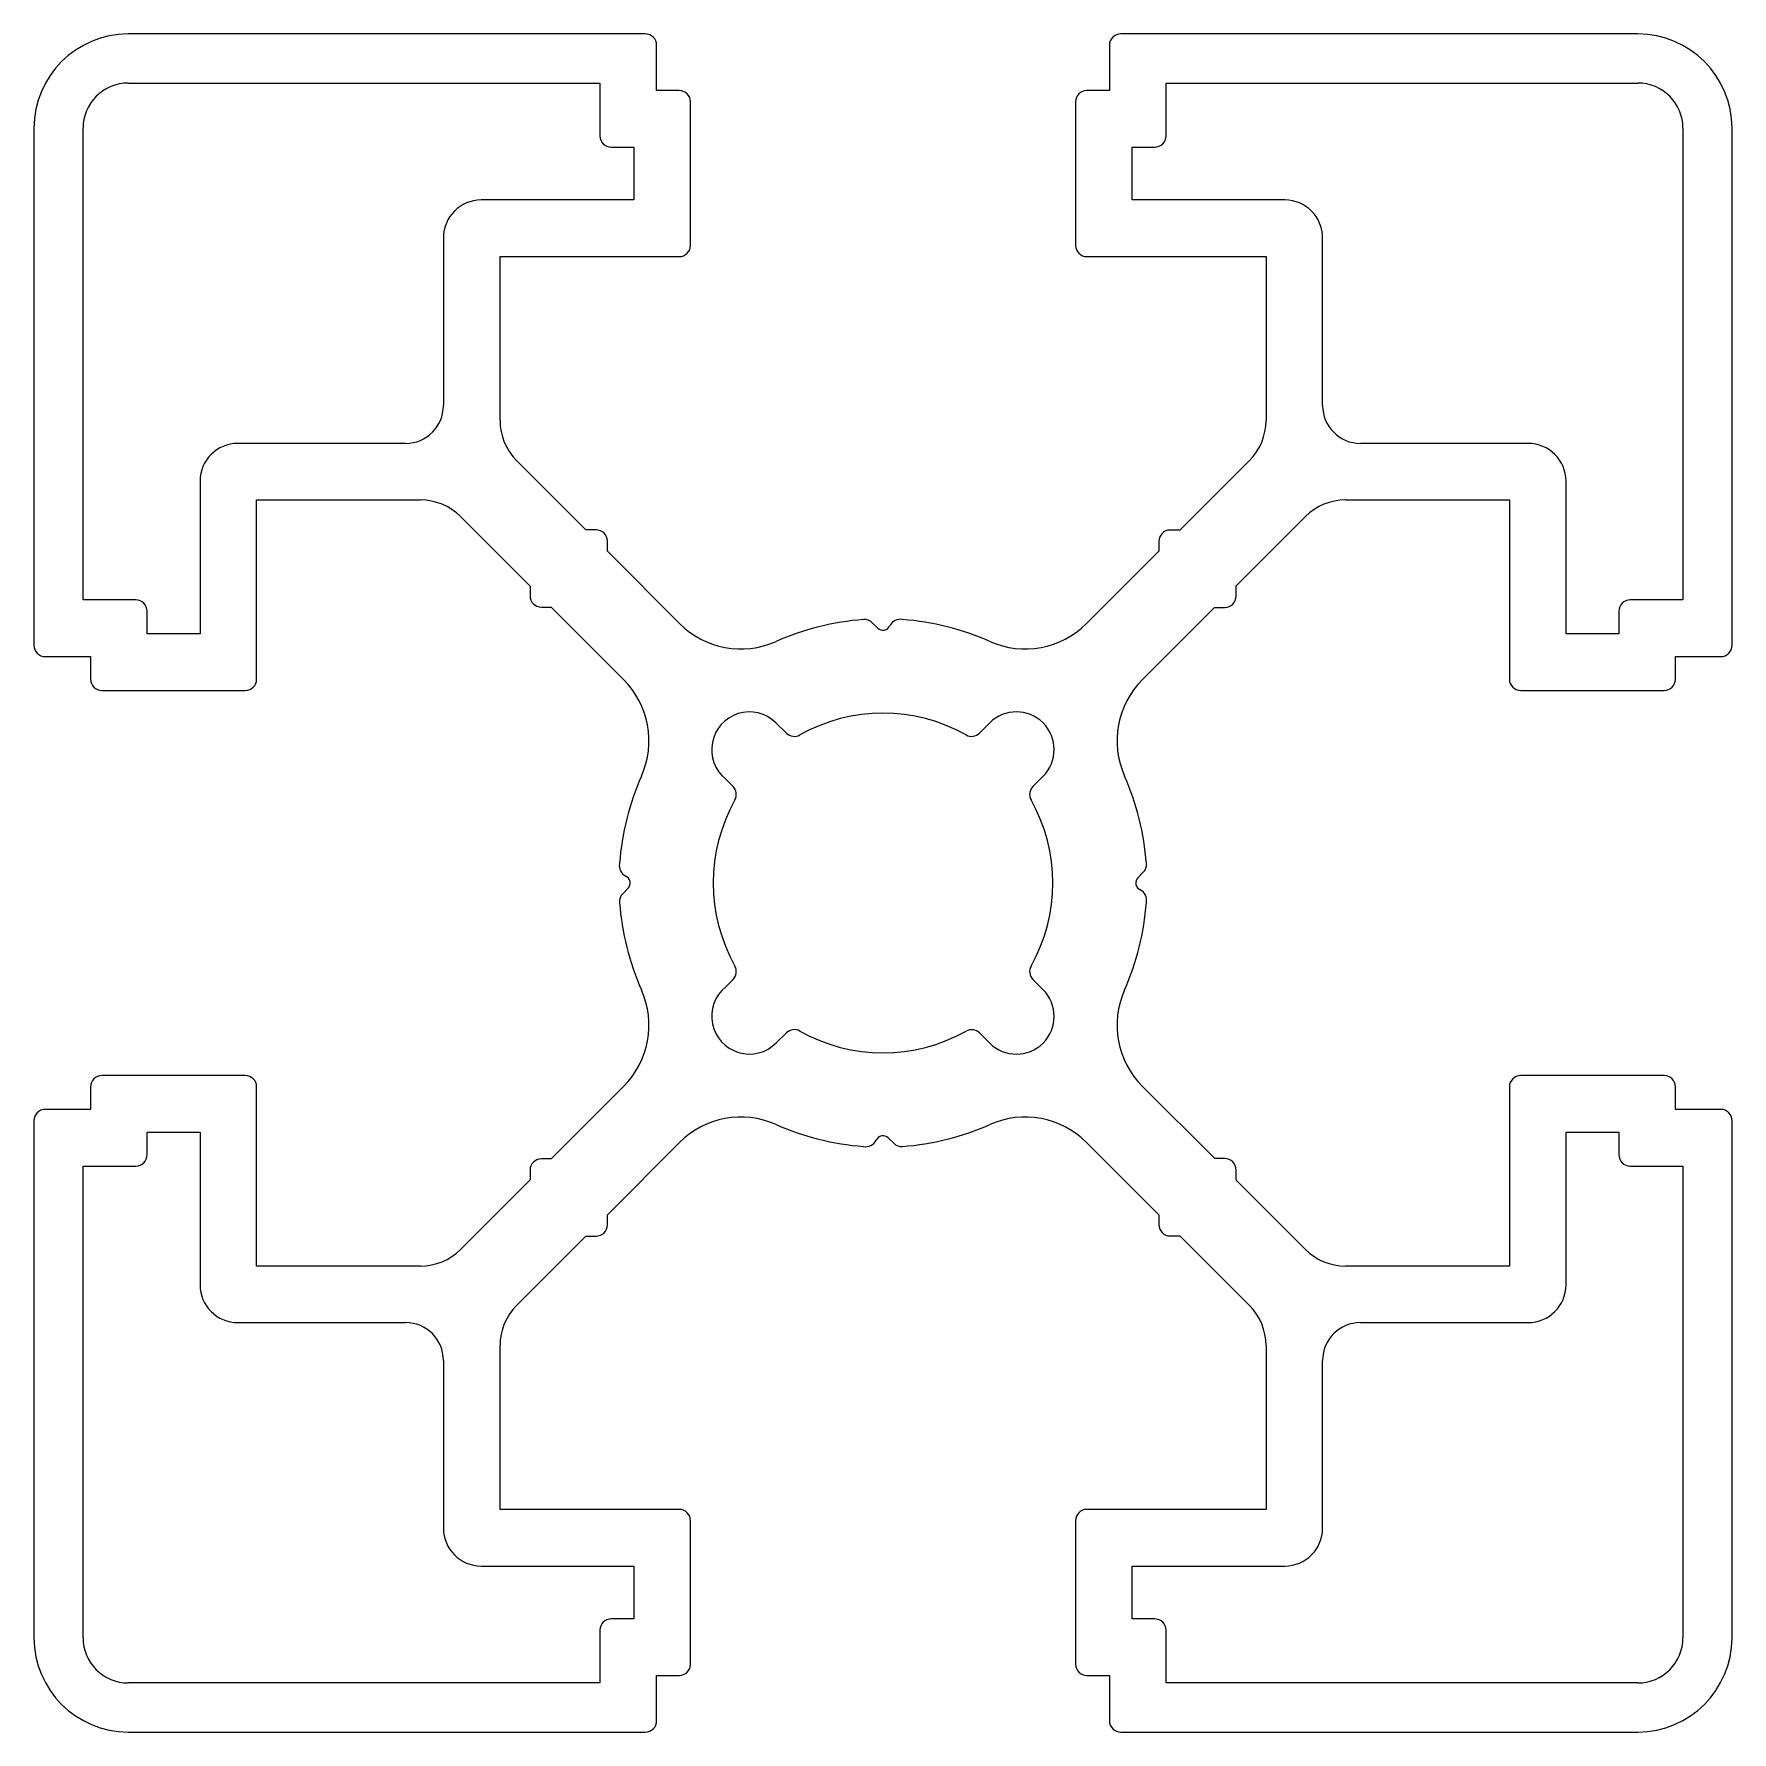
# Model space of a CAD drawing. Extents: x 2643.4 to 2688.4, y 1385.4 to 1430.4.
import ezdxf

# ---------------------------------------------------------------- set-up
doc = ezdxf.new("R2010")
doc.units = 0
doc.layers.get('0').update_dxf_attribs({"linetype": 'CONTINUOUS'})

msp = doc.modelspace()

# ---------------------------------------------------------------- linework, layer by layer
for p, q in [((2659.609, 1430.434), (2645.909, 1430.434)), ((2659.909, 1428.934), (2659.909, 1430.134)), ((2671.909, 1430.134), (2671.909, 1428.934)), ((2685.909, 1430.434), (2672.209, 1430.434)), ((2645.909, 1429.134), (2658.409, 1429.134)), ((2658.409, 1429.134), (2658.409, 1427.734)), ((2660.509, 1428.934), (2659.909, 1428.934)), ((2671.909, 1428.934), (2671.309, 1428.934)), ((2673.409, 1427.734), (2673.409, 1429.134)), ((2673.409, 1429.134), (2685.909, 1429.134)), ((2660.809, 1424.834), (2660.809, 1428.634)), ((2671.009, 1428.634), (2671.009, 1424.834)), ((2643.409, 1427.934), (2643.409, 1414.234)), ((2644.709, 1415.434), (2644.709, 1427.934)), ((2687.109, 1427.934), (2687.109, 1415.434)), ((2688.409, 1414.234), (2688.409, 1427.934)), ((2658.709, 1427.434), (2659.309, 1427.434)), ((2659.309, 1427.434), (2659.309, 1426.034)), ((2672.509, 1426.034), (2672.509, 1427.434)), ((2672.509, 1427.434), (2673.109, 1427.434)), ((2659.309, 1426.034), (2655.259, 1426.034)), ((2676.559, 1426.034), (2672.509, 1426.034)), ((2654.259, 1425.034), (2654.259, 1420.584)), ((2677.559, 1420.584), (2677.559, 1425.034)), ((2655.759, 1420.19), (2655.759, 1424.534)), ((2655.759, 1424.534), (2660.509, 1424.534)), ((2671.309, 1424.534), (2676.059, 1424.534)), ((2676.059, 1424.534), (2676.059, 1420.19)), ((2653.259, 1419.584), (2648.809, 1419.584)), ((2683.009, 1419.584), (2678.559, 1419.584)), ((2658.035, 1417.293), (2656.198, 1419.13)), ((2675.619, 1419.13), (2673.778, 1417.288)), ((2647.809, 1418.584), (2647.809, 1414.534)), ((2684.009, 1414.534), (2684.009, 1418.584)), ((2649.309, 1413.334), (2649.309, 1418.084)), ((2649.309, 1418.084), (2653.652, 1418.084)), ((2678.165, 1418.084), (2682.509, 1418.084)), ((2682.509, 1418.084), (2682.509, 1413.334)), ((2654.713, 1417.645), (2656.555, 1415.803)), ((2675.267, 1415.808), (2677.104, 1417.645)), ((2658.304, 1417.293), (2658.035, 1417.293)), ((2673.778, 1417.288), (2673.518, 1417.288)), ((2658.604, 1416.724), (2658.604, 1416.993)), ((2660.517, 1414.811), (2658.604, 1416.724)), ((2673.218, 1416.728), (2671.301, 1414.811)), ((2673.218, 1416.988), (2673.218, 1416.728)), ((2656.555, 1415.803), (2656.555, 1415.543)), ((2675.267, 1415.539), (2675.267, 1415.808)), ((2646.109, 1415.434), (2644.709, 1415.434)), ((2687.109, 1415.434), (2685.709, 1415.434)), ((2646.409, 1414.534), (2646.409, 1415.134)), ((2656.855, 1415.243), (2657.114, 1415.243)), ((2657.114, 1415.243), (2659.032, 1413.326)), ((2665.77, 1414.69), (2665.624, 1414.831)), ((2672.786, 1413.326), (2674.698, 1415.239)), ((2674.698, 1415.239), (2674.967, 1415.239)), ((2685.409, 1415.134), (2685.409, 1414.534)), ((2647.809, 1414.534), (2646.409, 1414.534)), ((2685.409, 1414.534), (2684.009, 1414.534)), ((2643.709, 1413.934), (2644.909, 1413.934)), ((2644.909, 1413.934), (2644.909, 1413.334)), ((2686.909, 1413.334), (2686.909, 1413.934)), ((2686.909, 1413.934), (2688.109, 1413.934)), ((2645.209, 1413.034), (2649.009, 1413.034)), ((2682.809, 1413.034), (2686.609, 1413.034)), ((2663.067, 1412.182), (2663.347, 1411.906)), ((2668.469, 1411.908), (2668.737, 1412.177)), ((2670.151, 1410.762), (2669.883, 1410.494)), ((2661.934, 1410.494), (2661.736, 1410.693)), ((2672.665, 1408.073), (2672.806, 1408.219)), ((2659.153, 1407.795), (2659.011, 1407.649)), ((2661.736, 1405.175), (2661.934, 1405.374)), ((2669.883, 1405.374), (2670.151, 1405.105)), ((2663.347, 1403.962), (2663.078, 1403.696)), ((2668.737, 1403.691), (2668.469, 1403.96)), ((2649.009, 1402.834), (2645.209, 1402.834)), ((2686.609, 1402.834), (2682.809, 1402.834)), ((2644.909, 1402.534), (2644.909, 1401.934)), ((2649.309, 1397.784), (2649.309, 1402.534)), ((2659.032, 1402.542), (2657.114, 1400.625)), ((2674.699, 1400.629), (2672.786, 1402.542)), ((2682.509, 1402.534), (2682.509, 1397.784)), ((2686.909, 1401.934), (2686.909, 1402.534)), ((2644.909, 1401.934), (2643.709, 1401.934)), ((2688.109, 1401.934), (2686.909, 1401.934)), ((2643.409, 1401.634), (2643.409, 1387.934)), ((2646.409, 1400.734), (2646.409, 1401.334)), ((2646.409, 1401.334), (2647.809, 1401.334)), ((2647.809, 1401.334), (2647.809, 1397.284)), ((2684.009, 1397.284), (2684.009, 1401.334)), ((2684.009, 1401.334), (2685.409, 1401.334)), ((2685.409, 1401.334), (2685.409, 1400.734)), ((2688.409, 1387.934), (2688.409, 1401.634)), ((2658.604, 1399.144), (2660.517, 1401.057)), ((2666.048, 1401.178), (2666.193, 1401.037)), ((2671.301, 1401.057), (2673.218, 1399.139)), ((2644.709, 1387.934), (2644.709, 1400.434)), ((2644.709, 1400.434), (2646.109, 1400.434)), ((2657.114, 1400.625), (2656.855, 1400.625)), ((2674.968, 1400.629), (2674.699, 1400.629)), ((2685.709, 1400.434), (2687.109, 1400.434)), ((2687.109, 1400.434), (2687.109, 1387.934)), ((2656.555, 1400.065), (2654.713, 1398.223)), ((2656.555, 1400.325), (2656.555, 1400.065)), ((2675.268, 1400.06), (2675.268, 1400.329)), ((2677.104, 1398.223), (2675.268, 1400.06)), ((2658.604, 1398.875), (2658.604, 1399.144)), ((2673.218, 1399.139), (2673.218, 1398.88)), ((2656.198, 1396.738), (2658.035, 1398.575)), ((2658.035, 1398.575), (2658.304, 1398.575)), ((2673.518, 1398.58), (2673.778, 1398.58)), ((2673.778, 1398.58), (2675.619, 1396.738)), ((2653.652, 1397.784), (2649.309, 1397.784)), ((2682.509, 1397.784), (2678.165, 1397.784)), ((2648.809, 1396.284), (2653.259, 1396.284)), ((2678.559, 1396.284), (2683.009, 1396.284)), ((2655.759, 1391.334), (2655.759, 1395.678)), ((2676.059, 1395.678), (2676.059, 1391.334)), ((2654.259, 1395.284), (2654.259, 1390.834)), ((2677.559, 1390.834), (2677.559, 1395.284)), ((2660.509, 1391.334), (2655.759, 1391.334)), ((2660.809, 1387.234), (2660.809, 1391.034)), ((2671.009, 1391.034), (2671.009, 1387.234)), ((2676.059, 1391.334), (2671.309, 1391.334)), ((2655.259, 1389.834), (2659.309, 1389.834)), ((2659.309, 1389.834), (2659.309, 1388.434)), ((2672.509, 1388.434), (2672.509, 1389.834)), ((2672.509, 1389.834), (2676.559, 1389.834)), ((2659.309, 1388.434), (2658.709, 1388.434)), ((2673.109, 1388.434), (2672.509, 1388.434)), ((2658.409, 1388.134), (2658.409, 1386.734)), ((2673.409, 1386.734), (2673.409, 1388.134)), ((2659.909, 1385.734), (2659.909, 1386.934)), ((2659.909, 1386.934), (2660.509, 1386.934)), ((2671.309, 1386.934), (2671.909, 1386.934)), ((2671.909, 1386.934), (2671.909, 1385.734)), ((2658.409, 1386.734), (2645.909, 1386.734)), ((2685.909, 1386.734), (2673.409, 1386.734)), ((2645.909, 1385.434), (2659.609, 1385.434)), ((2672.209, 1385.434), (2685.909, 1385.434))]:
    msp.add_line(p, q)
for centre, radius, start, end in [((2645.909, 1427.934), 2.5, 90, 180), ((2659.609, 1430.134), 0.3, 0, 90), ((2672.209, 1430.134), 0.3, 90, 180), ((2685.909, 1427.934), 2.5, 0, 90), ((2645.909, 1427.934), 1.2, 90, 180), ((2660.509, 1428.634), 0.3, 0, 90), ((2671.309, 1428.634), 0.3, 90, 180), ((2685.909, 1427.934), 1.2, 0, 90), ((2658.709, 1427.734), 0.3, 180, 270), ((2673.109, 1427.734), 0.3, 270, 0), ((2655.259, 1425.034), 1, 90, 180), ((2676.559, 1425.034), 1, 0, 90), ((2660.509, 1424.834), 0.3, 270, 0), ((2671.309, 1424.834), 0.3, 180, 270), ((2653.259, 1420.584), 1, 270, 0), ((2678.559, 1420.584), 1, 180, 270), ((2657.259, 1420.19), 1.5, 180, 225), ((2674.559, 1420.19), 1.5, 315, 360), ((2648.809, 1418.584), 1, 90, 180), ((2683.009, 1418.584), 1, 0, 90), ((2653.652, 1416.584), 1.5, 45, 90), ((2678.165, 1416.584), 1.5, 90, 135), ((2658.304, 1416.993), 0.3, 0, 90), ((2673.518, 1416.988), 0.3, 90, 180), ((2646.109, 1415.134), 0.3, 0, 90), ((2656.855, 1415.543), 0.3, 180, 270), ((2674.967, 1415.539), 0.3, 270, 0), ((2685.709, 1415.134), 0.3, 90, 180), ((2662.143, 1416.437), 2.3, 225, 293.8861), ((2665.909, 1407.934), 7, 94.2229, 113.8861), ((2665.415, 1414.616), 0.3, 45.9103, 94.2229), ((2666.361, 1414.622), 0.3, 77.8994, 154.0134), ((2665.909, 1407.934), 7, 66.1139, 85.7771), ((2669.675, 1416.437), 2.3, 246.1139, 315), ((2665.909, 1414.834), 0.2, 225.9103, 336.1432), ((2643.709, 1414.234), 0.3, 180, 270), ((2688.109, 1414.234), 0.3, 270, 0), ((2645.209, 1413.334), 0.3, 180, 270), ((2649.009, 1413.334), 0.3, 270, 0), ((2657.405, 1411.7), 2.3, 336.1139, 45), ((2674.412, 1411.7), 2.3, 135, 203.8861), ((2682.809, 1413.334), 0.3, 180, 270), ((2686.609, 1413.334), 0.3, 270, 0), ((2662.369, 1411.467), 1, 45.6946, 230.7299), ((2665.909, 1407.934), 4.5, 60.7139, 119.3272), ((2669.444, 1411.469), 1, 315, 135), ((2663.558, 1412.119), 0.3, 225.2566, 299.3272), ((2668.257, 1412.12), 0.3, 240.7139, 315), ((2665.909, 1407.934), 7, 156.1139, 175.7736), ((2665.908, 1407.934), 7, 4.2229, 23.8861), ((2661.722, 1410.282), 0.3, 330.7139, 45), ((2670.095, 1410.282), 0.3, 135, 209.2861), ((2665.909, 1407.934), 4.5, 150.7139, 209.2861), ((2665.909, 1407.934), 4.5, 330.7139, 29.2861), ((2659.221, 1408.387), 0.3, 167.8565, 244.0692), ((2659.009, 1407.934), 0.2, 315.9103, 66.1992), ((2672.809, 1407.934), 0.2, 135.9103, 246.1432), ((2672.591, 1408.427), 0.3, 315.9103, 4.2229), ((2659.227, 1407.44), 0.3, 135.9103, 184.2264), ((2672.596, 1407.481), 0.3, 347.8994, 64.0134), ((2665.909, 1407.934), 7, 184.2264, 203.8861), ((2665.908, 1407.934), 7, 336.1139, 355.7771), ((2661.722, 1405.586), 0.3, 315, 29.2861), ((2670.095, 1405.586), 0.3, 150.7139, 225), ((2657.405, 1404.168), 2.3, 315, 23.8861), ((2662.369, 1404.401), 1, 129.2701, 315.1815), ((2669.444, 1404.398), 1, 225, 45), ((2674.412, 1404.168), 2.3, 156.1139, 225), ((2663.558, 1403.749), 0.3, 60.6728, 134.7434), ((2665.909, 1407.934), 4.5, 240.6728, 299.2861), ((2668.257, 1403.747), 0.3, 45, 119.2861), ((2645.209, 1402.534), 0.3, 90, 180), ((2649.009, 1402.534), 0.3, 0, 90), ((2682.809, 1402.534), 0.3, 90, 180), ((2686.609, 1402.534), 0.3, 0, 90), ((2643.709, 1401.634), 0.3, 90, 180), ((2688.109, 1401.634), 0.3, 0, 90), ((2662.143, 1399.43), 2.3, 66.1139, 135), ((2665.909, 1407.934), 7, 246.1139, 265.7771), ((2665.909, 1407.934), 7, 274.2229, 293.8861), ((2669.675, 1399.43), 2.3, 45, 113.8861), ((2665.456, 1401.246), 0.3, 257.8994, 334.0134), ((2665.909, 1401.034), 0.2, 45.9103, 156.1432), ((2666.402, 1401.252), 0.3, 225.9103, 274.2229), ((2646.109, 1400.734), 0.3, 270, 0), ((2656.855, 1400.325), 0.3, 90, 180), ((2674.968, 1400.329), 0.3, 0, 90), ((2685.709, 1400.734), 0.3, 180, 270), ((2658.304, 1398.875), 0.3, 270, 360), ((2673.518, 1398.88), 0.3, 180, 270), ((2653.652, 1399.284), 1.5, 270, 315), ((2678.165, 1399.284), 1.5, 225, 270), ((2648.809, 1397.284), 1, 180, 270), ((2683.009, 1397.284), 1, 270, 0), ((2657.259, 1395.678), 1.5, 135, 180), ((2674.559, 1395.678), 1.5, 0, 45), ((2653.259, 1395.284), 1, 0, 90), ((2678.559, 1395.284), 1, 90, 180), ((2660.509, 1391.034), 0.3, 0, 90), ((2671.309, 1391.034), 0.3, 90, 180), ((2655.259, 1390.834), 1, 180, 270), ((2676.559, 1390.834), 1, 270, 0), ((2658.709, 1388.134), 0.3, 90, 180), ((2673.109, 1388.134), 0.3, 0, 90), ((2645.909, 1387.934), 2.5, 180, 270), ((2645.909, 1387.934), 1.2, 180, 270), ((2685.909, 1387.934), 1.2, 270, 0), ((2685.909, 1387.934), 2.5, 270, 0), ((2660.509, 1387.234), 0.3, 270, 0), ((2671.309, 1387.234), 0.3, 180, 270), ((2659.609, 1385.734), 0.3, 270, 0), ((2672.209, 1385.734), 0.3, 180, 270)]:
    msp.add_arc(centre, radius, start, end)

doc.saveas('drawing.dxf')
